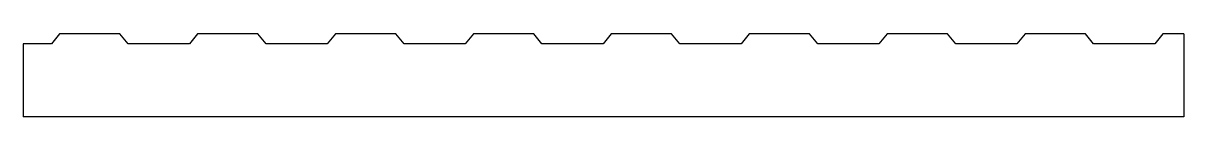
# Model space of a CAD drawing. Header units: millimetres. Extents: x 0 to 1710, y 0 to 122.
import ezdxf

# ---------------------------------------------------------------- set-up
doc = ezdxf.new("R2010")
doc.units = ezdxf.units.MM

msp = doc.modelspace()

# ---------------------------------------------------------------- linework, layer by layer
at = {"color": 7, "linetype": 'Continuous', "lineweight": 25}
for p, q in [((53.7, 122.2), (41.6, 107.9)), ((142.6, 122.2), (53.7, 122.2)), ((154.8, 107.9), (142.6, 122.2)), ((256.9, 122.2), (244.8, 107.9)), ((345.8, 122.2), (256.9, 122.2)), ((357.8, 107.9), (345.8, 122.2)), ((460.1, 122.2), (448, 107.9)), ((549, 122.2), (460.1, 122.2)), ((561.2, 107.9), (549, 122.2)), ((663.3, 122.2), (651.2, 107.9)), ((752.2, 122.2), (663.3, 122.2)), ((764.2, 107.9), (752.2, 122.2)), ((866.5, 122.2), (854.4, 107.9)), ((955.4, 122.2), (866.5, 122.2)), ((967.6, 107.9), (955.4, 122.2)), ((1069.7, 122.2), (1057.6, 107.9)), ((1158.6, 122.2), (1069.7, 122.2)), ((1170.6, 107.9), (1158.6, 122.2)), ((1272.9, 122.2), (1260.8, 107.9)), ((1361.8, 122.2), (1272.9, 122.2)), ((1374, 107.9), (1361.8, 122.2)), ((1476.1, 122.2), (1464, 107.9)), ((1565, 122.2), (1476.1, 122.2)), ((1577, 107.9), (1565, 122.2)), ((1679.3, 122.2), (1667.2, 107.9)), ((1710, 122.2), (1679.3, 122.2)), ((1710, 122.2), (1710, 0)), ((41.6, 107.9), (0, 107.9)), ((0, 107.9), (0, 0)), ((244.8, 107.9), (154.8, 107.9)), ((448, 107.9), (357.8, 107.9)), ((651.2, 107.9), (561.2, 107.9)), ((854.4, 107.9), (764.2, 107.9)), ((1057.6, 107.9), (967.6, 107.9)), ((1260.8, 107.9), (1170.6, 107.9)), ((1464, 107.9), (1374, 107.9)), ((1667.2, 107.9), (1577, 107.9)), ((1710, 0), (0, 0))]:
    msp.add_line(p, q, dxfattribs=at)

doc.saveas('drawing.dxf')
